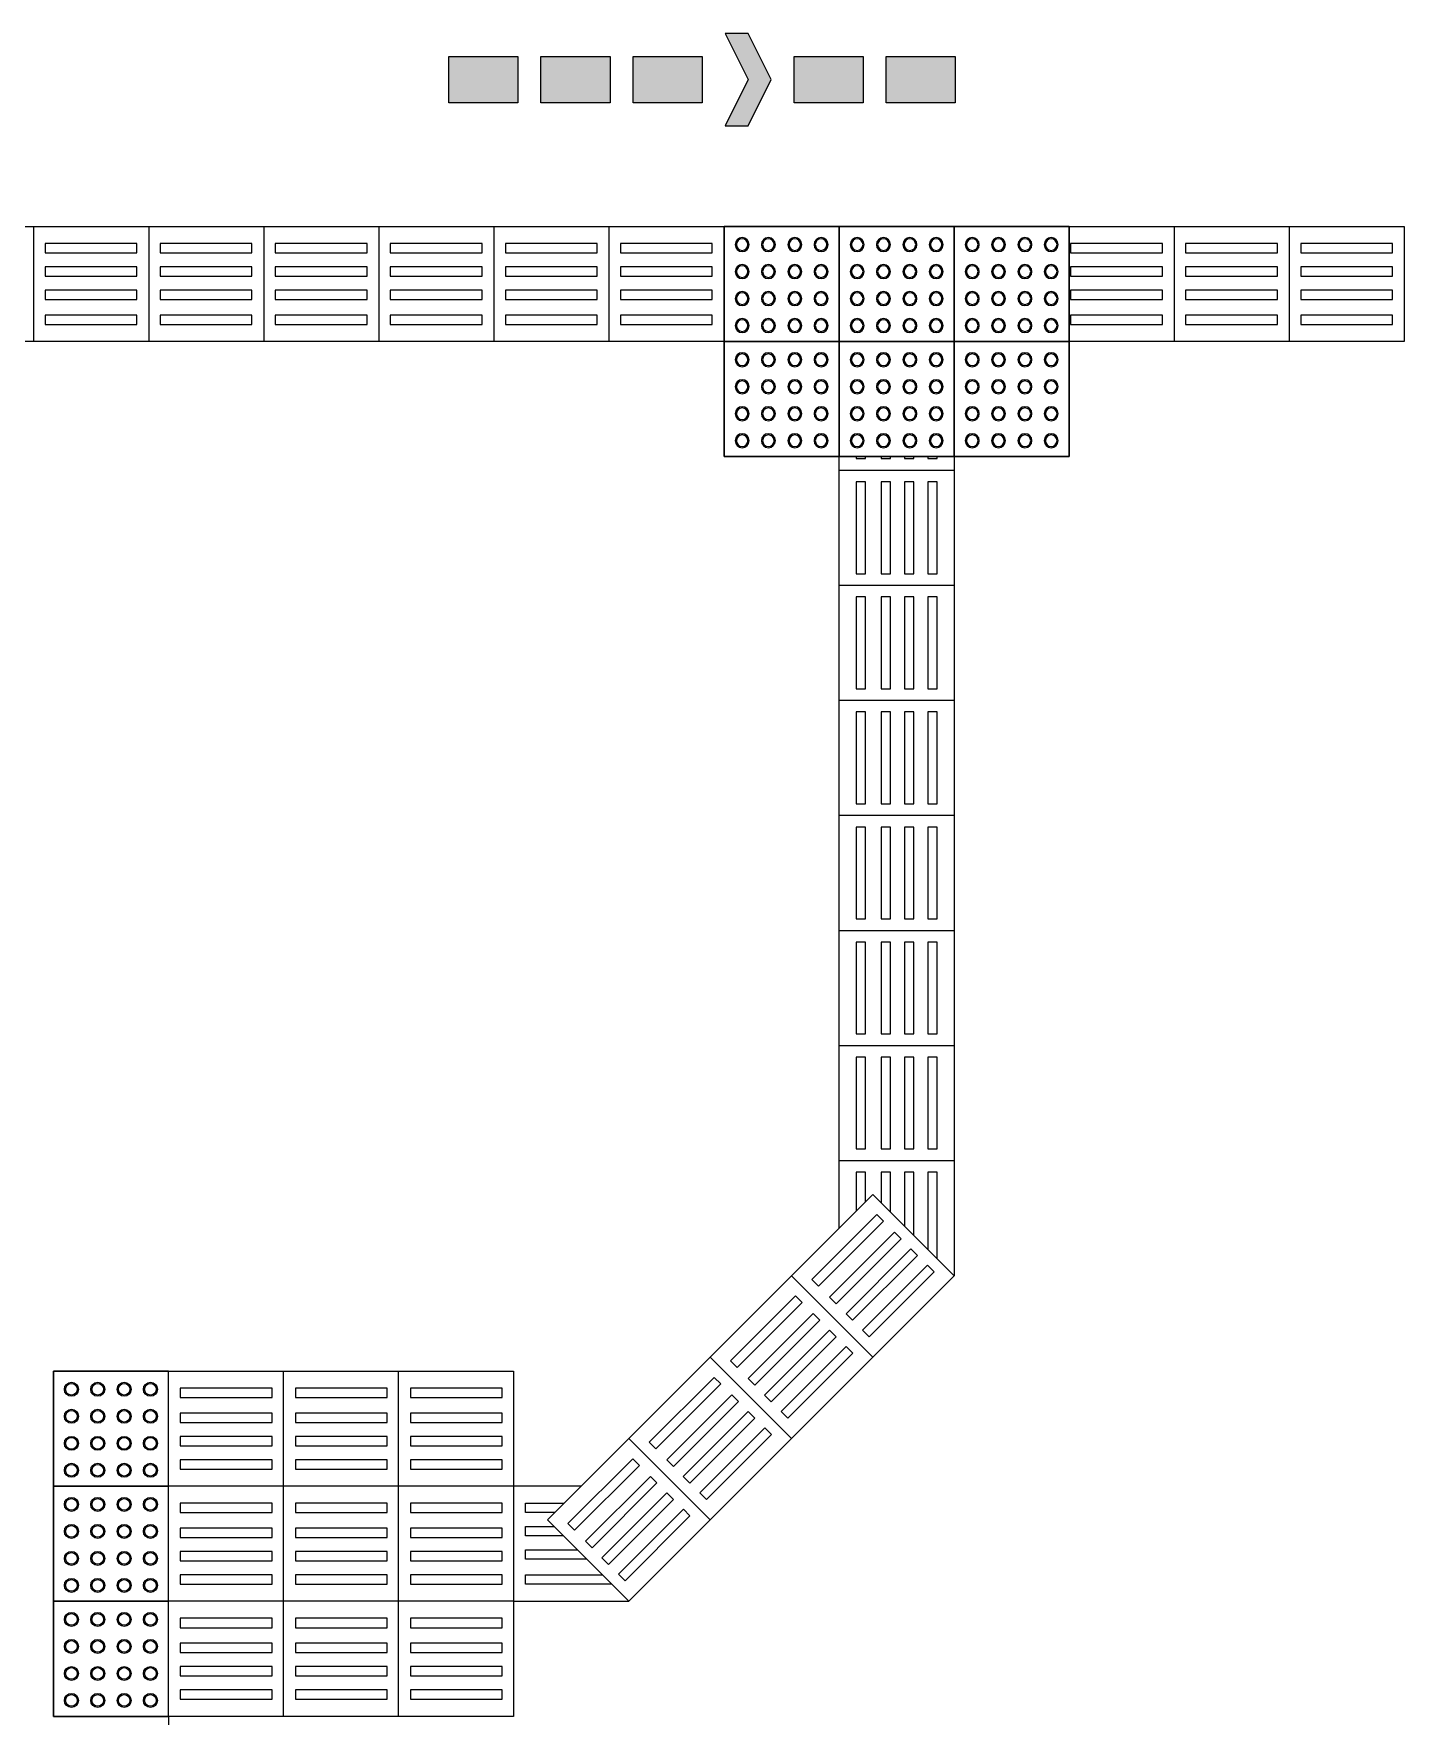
# Model space of a CAD drawing. Header units: metres. Extents: x 341 to 459, y 1341 to 1425.
# Drawn here: x 403.507 to 406.485, y 1374.081 to 1377.737 of the extents above; entities that cross this region are included whole.
import ezdxf
from ezdxf.enums import TextEntityAlignment as Align

# ---------------------------------------------------------------- set-up
doc = ezdxf.new("R2010")
doc.units = ezdxf.units.M
doc.layers.add('INC_EQUIP', color=10, linetype='Continuous', lineweight=20)
doc.layers.add('INC_PLACAS', color=10, linetype='Continuous', lineweight=20)
doc.layers.add('Itens de detalhe', color=7, linetype='Continuous')
doc.layers.add('Notas de texto-1', color=7, linetype='Continuous')
doc.styles.add('ROMANS', font='ROMANS.SHX')

# ---------------------------------------------------------------- blocks, each defined once
blk = doc.blocks.new('piso tatil')
at = {"layer": 'Itens de detalhe', "color": 252, "true_color": 0x939598, "extrusion": (0, 0, -1)}
for p, q in [((-108.5571, 27.6842), (-108.3071, 27.6842)), ((-108.5571, 27.6842), (-108.3071, 27.6842)), ((-108.3071, 27.6842), (-108.0571, 27.6842)), ((-108.3071, 27.6842), (-108.0571, 27.6842)), ((-108.3071, 27.6842), (-108.3071, 27.4342)), ((-108.3071, 27.6842), (-108.3071, 27.4342)), ((-108.0571, 27.6842), (-107.8071, 27.6842)), ((-108.0571, 27.6842), (-107.8071, 27.6842)), ((-108.0571, 27.6842), (-108.0571, 27.4342)), ((-108.0571, 27.6842), (-108.0571, 27.4342)), ((-107.8071, 27.6842), (-107.5571, 27.6842)), ((-107.8071, 27.6842), (-107.5571, 27.6842)), ((-107.8071, 27.6842), (-107.8071, 27.4342)), ((-107.8071, 27.6842), (-107.8071, 27.4342)), ((-107.5571, 27.6842), (-107.3071, 27.6842)), ((-107.5571, 27.6842), (-107.3071, 27.6842)), ((-107.5571, 27.6842), (-107.5571, 27.4342)), ((-107.5571, 27.6842), (-107.5571, 27.4342)), ((-107.3071, 27.6842), (-107.0571, 27.6842)), ((-107.3071, 27.6842), (-107.0571, 27.6842)), ((-107.3071, 27.6842), (-107.3071, 27.4342)), ((-107.3071, 27.6842), (-107.3071, 27.4342)), ((-107.0571, 27.6842), (-106.8071, 27.6842)), ((-107.0571, 27.6842), (-106.8071, 27.6842)), ((-107.0571, 27.6842), (-107.0571, 27.4342)), ((-107.0571, 27.6842), (-107.0571, 27.4342)), ((-106.8071, 27.6842), (-106.5571, 27.6842)), ((-106.8071, 27.4342), (-106.8071, 27.6842)), ((-106.8071, 27.6842), (-106.8071, 27.4342)), ((-106.5571, 27.6842), (-106.8071, 27.6842)), ((-106.5571, 27.6842), (-106.3071, 27.6842)), ((-106.3071, 27.6842), (-106.5571, 27.6842)), ((-106.5571, 27.6842), (-106.5571, 27.4342)), ((-106.5571, 27.4342), (-106.5571, 27.6842)), ((-106.3071, 27.6842), (-106.0571, 27.6842)), ((-106.3071, 27.4342), (-106.3071, 27.6842)), ((-106.3071, 27.6842), (-106.3071, 27.4342)), ((-106.0571, 27.6842), (-106.3071, 27.6842)), ((-106.0571, 27.6842), (-105.8291, 27.6842)), ((-106.0571, 27.6842), (-105.8291, 27.6842)), ((-106.0571, 27.6842), (-106.0571, 27.4342)), ((-106.0571, 27.4342), (-106.0571, 27.6842)), ((-105.8291, 27.6842), (-105.5791, 27.6842)), ((-105.8291, 27.6842), (-105.5791, 27.6842)), ((-105.8291, 27.6842), (-105.8291, 27.4342)), ((-105.8291, 27.6842), (-105.8291, 27.4342)), ((-105.5791, 27.6842), (-105.3291, 27.6842)), ((-105.5791, 27.6842), (-105.3291, 27.6842)), ((-105.5791, 27.6842), (-105.5791, 27.4342)), ((-105.5791, 27.6842), (-105.5791, 27.4342)), ((-105.3291, 27.6842), (-105.3291, 27.4342)), ((-108.0827, 27.6473), (-108.2822, 27.6473)), ((-108.2822, 27.6473), (-108.2822, 27.6268)), ((-108.0827, 27.6268), (-108.0827, 27.6473)), ((-107.8327, 27.6473), (-108.0322, 27.6473)), ((-108.0322, 27.6473), (-108.0322, 27.6268)), ((-107.8327, 27.6268), (-107.8327, 27.6473)), ((-107.5827, 27.6473), (-107.7822, 27.6473)), ((-107.7822, 27.6473), (-107.7822, 27.6268)), ((-107.5827, 27.6268), (-107.5827, 27.6473)), ((-107.3327, 27.6473), (-107.5322, 27.6473)), ((-107.5322, 27.6473), (-107.5322, 27.6268)), ((-107.3327, 27.6268), (-107.3327, 27.6473)), ((-107.0827, 27.6473), (-107.2822, 27.6473)), ((-107.2822, 27.6473), (-107.2822, 27.6268)), ((-107.0827, 27.6268), (-107.0827, 27.6473)), ((-106.8327, 27.6473), (-107.0322, 27.6473)), ((-107.0322, 27.6473), (-107.0322, 27.6268)), ((-106.8327, 27.6268), (-106.8327, 27.6473)), ((-105.8547, 27.6473), (-106.0542, 27.6473)), ((-106.0542, 27.6473), (-106.0542, 27.6268)), ((-105.8547, 27.6268), (-105.8547, 27.6473)), ((-105.6047, 27.6473), (-105.8042, 27.6473)), ((-105.8042, 27.6473), (-105.8042, 27.6268)), ((-105.6047, 27.6268), (-105.6047, 27.6473)), ((-105.3547, 27.6473), (-105.5542, 27.6473)), ((-105.5542, 27.6473), (-105.5542, 27.6268)), ((-105.3547, 27.6268), (-105.3547, 27.6473)), ((-108.2822, 27.6268), (-108.0827, 27.6268)), ((-108.0322, 27.6268), (-107.8327, 27.6268)), ((-107.7822, 27.6268), (-107.5827, 27.6268)), ((-107.5322, 27.6268), (-107.3327, 27.6268)), ((-107.2822, 27.6268), (-107.0827, 27.6268)), ((-107.0322, 27.6268), (-106.8327, 27.6268)), ((-106.0542, 27.6268), (-105.8547, 27.6268)), ((-105.8042, 27.6268), (-105.6047, 27.6268)), ((-105.5542, 27.6268), (-105.3547, 27.6268)), ((-108.0827, 27.5966), (-108.2822, 27.5966)), ((-108.2822, 27.5966), (-108.2822, 27.5761)), ((-108.2822, 27.5761), (-108.0827, 27.5761)), ((-108.0827, 27.5761), (-108.0827, 27.5966)), ((-107.8327, 27.5966), (-108.0322, 27.5966)), ((-108.0322, 27.5966), (-108.0322, 27.5761)), ((-108.0322, 27.5761), (-107.8327, 27.5761)), ((-107.8327, 27.5761), (-107.8327, 27.5966)), ((-107.5827, 27.5966), (-107.7822, 27.5966)), ((-107.7822, 27.5966), (-107.7822, 27.5761)), ((-107.7822, 27.5761), (-107.5827, 27.5761)), ((-107.5827, 27.5761), (-107.5827, 27.5966)), ((-107.3327, 27.5966), (-107.5322, 27.5966)), ((-107.5322, 27.5966), (-107.5322, 27.5761)), ((-107.5322, 27.5761), (-107.3327, 27.5761)), ((-107.3327, 27.5761), (-107.3327, 27.5966)), ((-107.0827, 27.5966), (-107.2822, 27.5966)), ((-107.2822, 27.5966), (-107.2822, 27.5761)), ((-107.2822, 27.5761), (-107.0827, 27.5761)), ((-107.0827, 27.5761), (-107.0827, 27.5966)), ((-106.8327, 27.5966), (-107.0322, 27.5966)), ((-107.0322, 27.5966), (-107.0322, 27.5761)), ((-107.0322, 27.5761), (-106.8327, 27.5761)), ((-106.8327, 27.5761), (-106.8327, 27.5966)), ((-105.8547, 27.5966), (-106.0542, 27.5966)), ((-106.0542, 27.5966), (-106.0542, 27.5761)), ((-106.0542, 27.5761), (-105.8547, 27.5761)), ((-105.8547, 27.5761), (-105.8547, 27.5966)), ((-105.6047, 27.5966), (-105.8042, 27.5966)), ((-105.8042, 27.5966), (-105.8042, 27.5761)), ((-105.8042, 27.5761), (-105.6047, 27.5761)), ((-105.6047, 27.5761), (-105.6047, 27.5966)), ((-105.3547, 27.5966), (-105.5542, 27.5966)), ((-105.5542, 27.5966), (-105.5542, 27.5761)), ((-105.5542, 27.5761), (-105.3547, 27.5761)), ((-105.3547, 27.5761), (-105.3547, 27.5966)), ((-108.0827, 27.5459), (-108.2822, 27.5459)), ((-108.2822, 27.5459), (-108.2822, 27.5254)), ((-108.0827, 27.5254), (-108.0827, 27.5459)), ((-107.8327, 27.5459), (-108.0322, 27.5459)), ((-108.0322, 27.5459), (-108.0322, 27.5254)), ((-107.8327, 27.5254), (-107.8327, 27.5459)), ((-107.5827, 27.5459), (-107.7822, 27.5459)), ((-107.7822, 27.5459), (-107.7822, 27.5254)), ((-107.5827, 27.5254), (-107.5827, 27.5459)), ((-107.3327, 27.5459), (-107.5322, 27.5459)), ((-107.5322, 27.5459), (-107.5322, 27.5254)), ((-107.3327, 27.5254), (-107.3327, 27.5459)), ((-107.0827, 27.5459), (-107.2822, 27.5459)), ((-107.2822, 27.5459), (-107.2822, 27.5254)), ((-107.0827, 27.5254), (-107.0827, 27.5459)), ((-106.8327, 27.5459), (-107.0322, 27.5459)), ((-107.0322, 27.5459), (-107.0322, 27.5254)), ((-106.8327, 27.5254), (-106.8327, 27.5459)), ((-105.8547, 27.5459), (-106.0542, 27.5459)), ((-106.0542, 27.5459), (-106.0542, 27.5254)), ((-105.8547, 27.5254), (-105.8547, 27.5459)), ((-105.6047, 27.5459), (-105.8042, 27.5459)), ((-105.8042, 27.5459), (-105.8042, 27.5254)), ((-105.6047, 27.5254), (-105.6047, 27.5459)), ((-105.3547, 27.5459), (-105.5542, 27.5459)), ((-105.5542, 27.5459), (-105.5542, 27.5254)), ((-105.3547, 27.5254), (-105.3547, 27.5459)), ((-108.2822, 27.5254), (-108.0827, 27.5254)), ((-108.0322, 27.5254), (-107.8327, 27.5254)), ((-107.7822, 27.5254), (-107.5827, 27.5254)), ((-107.5322, 27.5254), (-107.3327, 27.5254)), ((-107.2822, 27.5254), (-107.0827, 27.5254)), ((-107.0322, 27.5254), (-106.8327, 27.5254)), ((-106.0542, 27.5254), (-105.8547, 27.5254)), ((-105.8042, 27.5254), (-105.6047, 27.5254)), ((-105.5542, 27.5254), (-105.3547, 27.5254)), ((-108.0827, 27.4916), (-108.2822, 27.4916)), ((-108.2822, 27.4916), (-108.2822, 27.4712)), ((-108.2822, 27.4712), (-108.0827, 27.4712)), ((-108.0827, 27.4712), (-108.0827, 27.4916)), ((-107.8327, 27.4916), (-108.0322, 27.4916)), ((-108.0322, 27.4916), (-108.0322, 27.4712)), ((-108.0322, 27.4712), (-107.8327, 27.4712)), ((-107.8327, 27.4712), (-107.8327, 27.4916)), ((-107.5827, 27.4916), (-107.7822, 27.4916)), ((-107.7822, 27.4916), (-107.7822, 27.4712)), ((-107.7822, 27.4712), (-107.5827, 27.4712)), ((-107.5827, 27.4712), (-107.5827, 27.4916)), ((-107.3327, 27.4916), (-107.5322, 27.4916)), ((-107.5322, 27.4916), (-107.5322, 27.4712)), ((-107.5322, 27.4712), (-107.3327, 27.4712)), ((-107.3327, 27.4712), (-107.3327, 27.4916)), ((-107.0827, 27.4916), (-107.2822, 27.4916)), ((-107.2822, 27.4916), (-107.2822, 27.4712)), ((-107.2822, 27.4712), (-107.0827, 27.4712)), ((-107.0827, 27.4712), (-107.0827, 27.4916)), ((-106.8327, 27.4916), (-107.0322, 27.4916)), ((-107.0322, 27.4916), (-107.0322, 27.4712)), ((-107.0322, 27.4712), (-106.8327, 27.4712)), ((-106.8327, 27.4712), (-106.8327, 27.4916)), ((-105.8547, 27.4916), (-106.0542, 27.4916)), ((-106.0542, 27.4916), (-106.0542, 27.4712)), ((-106.0542, 27.4712), (-105.8547, 27.4712)), ((-105.8547, 27.4712), (-105.8547, 27.4916)), ((-105.6047, 27.4916), (-105.8042, 27.4916)), ((-105.8042, 27.4916), (-105.8042, 27.4712)), ((-105.8042, 27.4712), (-105.6047, 27.4712)), ((-105.6047, 27.4712), (-105.6047, 27.4916)), ((-105.3547, 27.4916), (-105.5542, 27.4916)), ((-105.5542, 27.4916), (-105.5542, 27.4712)), ((-105.5542, 27.4712), (-105.3547, 27.4712)), ((-105.3547, 27.4712), (-105.3547, 27.4916)), ((-108.3071, 27.4342), (-108.5571, 27.4342)), ((-108.3071, 27.4342), (-108.5571, 27.4342)), ((-108.0571, 27.4342), (-108.3071, 27.4342)), ((-108.0571, 27.4342), (-108.3071, 27.4342)), ((-107.8071, 27.4342), (-108.0571, 27.4342)), ((-107.8071, 27.4342), (-108.0571, 27.4342)), ((-107.5571, 27.4342), (-107.8071, 27.4342)), ((-107.5571, 27.4342), (-107.8071, 27.4342)), ((-107.3071, 27.4342), (-107.5571, 27.4342)), ((-107.3071, 27.4342), (-107.5571, 27.4342)), ((-107.0571, 27.4342), (-107.3071, 27.4342)), ((-107.0571, 27.4342), (-107.3071, 27.4342)), ((-106.8071, 27.4342), (-107.0571, 27.4342)), ((-106.8071, 27.4342), (-107.0571, 27.4342)), ((-106.8071, 27.1842), (-106.8071, 27.4342)), ((-106.8071, 27.4342), (-106.8071, 27.1842)), ((-106.5571, 27.4342), (-106.8071, 27.4342)), ((-106.8071, 27.4342), (-106.5571, 27.4342)), ((-106.3071, 27.4342), (-106.5571, 27.4342)), ((-106.5571, 27.4342), (-106.3071, 27.4342)), ((-106.5571, 27.4342), (-106.5571, 27.1842)), ((-106.5571, 27.1842), (-106.5571, 27.4342)), ((-106.3071, 27.1842), (-106.3071, 27.4342)), ((-106.3071, 27.4342), (-106.3071, 27.1842)), ((-106.0571, 27.4342), (-106.3071, 27.4342)), ((-106.3071, 27.4342), (-106.0571, 27.4342)), ((-105.8291, 27.4342), (-106.0571, 27.4342)), ((-105.8291, 27.4342), (-106.0571, 27.4342)), ((-106.0571, 27.4342), (-106.0571, 27.1842)), ((-106.0571, 27.1842), (-106.0571, 27.4342)), ((-105.5791, 27.4342), (-105.8291, 27.4342)), ((-105.5791, 27.4342), (-105.8291, 27.4342)), ((-105.3291, 27.4342), (-105.5791, 27.4342)), ((-105.3291, 27.4342), (-105.5791, 27.4342)), ((-106.5571, 27.1842), (-106.8071, 27.1842)), ((-106.8071, 27.1842), (-106.5571, 27.1842)), ((-106.5571, 27.1542), (-106.5571, 27.1842)), ((-106.5571, 27.1542), (-106.5571, 27.1842)), ((-106.3071, 27.1842), (-106.5571, 27.1842)), ((-106.5571, 27.1842), (-106.3071, 27.1842)), ((-106.5201, 27.1842), (-106.5201, 27.1799)), ((-106.5201, 27.1799), (-106.4997, 27.1799)), ((-106.4997, 27.1799), (-106.4997, 27.1842)), ((-106.4659, 27.1842), (-106.4659, 27.1799)), ((-106.4659, 27.1799), (-106.4454, 27.1799)), ((-106.4454, 27.1799), (-106.4454, 27.1842)), ((-106.4152, 27.1842), (-106.4152, 27.1799)), ((-106.4152, 27.1799), (-106.3947, 27.1799)), ((-106.3947, 27.1799), (-106.3947, 27.1842)), ((-106.3645, 27.1842), (-106.3645, 27.1799)), ((-106.3645, 27.1799), (-106.344, 27.1799)), ((-106.344, 27.1799), (-106.344, 27.1842)), ((-106.3071, 27.1842), (-106.3071, 27.1542)), ((-106.3071, 27.1842), (-106.3071, 27.1542)), ((-106.0571, 27.1842), (-106.3071, 27.1842)), ((-106.3071, 27.1842), (-106.0571, 27.1842)), ((-106.5571, 26.9042), (-106.5571, 27.1542)), ((-106.5571, 26.9042), (-106.5571, 27.1542)), ((-106.3071, 27.1542), (-106.5571, 27.1542)), ((-106.3071, 27.1542), (-106.5571, 27.1542)), ((-106.5201, 27.1294), (-106.5201, 26.9299)), ((-106.4997, 27.1294), (-106.5201, 27.1294)), ((-106.4997, 26.9299), (-106.4997, 27.1294)), ((-106.4659, 27.1294), (-106.4659, 26.9299)), ((-106.4454, 27.1294), (-106.4659, 27.1294)), ((-106.4454, 26.9299), (-106.4454, 27.1294)), ((-106.4152, 27.1294), (-106.4152, 26.9299)), ((-106.3947, 27.1294), (-106.4152, 27.1294)), ((-106.3947, 26.9299), (-106.3947, 27.1294)), ((-106.3645, 27.1294), (-106.3645, 26.9299)), ((-106.344, 27.1294), (-106.3645, 27.1294)), ((-106.344, 26.9299), (-106.344, 27.1294)), ((-106.3071, 27.1542), (-106.3071, 26.9042)), ((-106.3071, 27.1542), (-106.3071, 26.9042)), ((-106.5201, 26.9299), (-106.4997, 26.9299)), ((-106.4659, 26.9299), (-106.4454, 26.9299)), ((-106.4152, 26.9299), (-106.3947, 26.9299)), ((-106.3645, 26.9299), (-106.344, 26.9299)), ((-106.5571, 26.6542), (-106.5571, 26.9042)), ((-106.5571, 26.6542), (-106.5571, 26.9042)), ((-106.3071, 26.9042), (-106.5571, 26.9042)), ((-106.3071, 26.9042), (-106.5571, 26.9042)), ((-106.5201, 26.8794), (-106.5201, 26.6799)), ((-106.4997, 26.8794), (-106.5201, 26.8794)), ((-106.4997, 26.6799), (-106.4997, 26.8794)), ((-106.4659, 26.8794), (-106.4659, 26.6799)), ((-106.4454, 26.8794), (-106.4659, 26.8794)), ((-106.4454, 26.6799), (-106.4454, 26.8794)), ((-106.4152, 26.8794), (-106.4152, 26.6799)), ((-106.3947, 26.8794), (-106.4152, 26.8794)), ((-106.3947, 26.6799), (-106.3947, 26.8794)), ((-106.3645, 26.8794), (-106.3645, 26.6799)), ((-106.344, 26.8794), (-106.3645, 26.8794)), ((-106.344, 26.6799), (-106.344, 26.8794)), ((-106.3071, 26.9042), (-106.3071, 26.6542)), ((-106.3071, 26.9042), (-106.3071, 26.6542)), ((-106.5571, 26.4042), (-106.5571, 26.6542)), ((-106.5571, 26.4042), (-106.5571, 26.6542)), ((-106.3071, 26.6542), (-106.5571, 26.6542)), ((-106.3071, 26.6542), (-106.5571, 26.6542)), ((-106.5201, 26.6799), (-106.4997, 26.6799)), ((-106.4659, 26.6799), (-106.4454, 26.6799)), ((-106.4152, 26.6799), (-106.3947, 26.6799)), ((-106.3645, 26.6799), (-106.344, 26.6799)), ((-106.3071, 26.6542), (-106.3071, 26.4042)), ((-106.3071, 26.6542), (-106.3071, 26.4042)), ((-106.5201, 26.6294), (-106.5201, 26.4299)), ((-106.4997, 26.6294), (-106.5201, 26.6294)), ((-106.4997, 26.4299), (-106.4997, 26.6294)), ((-106.4659, 26.6294), (-106.4659, 26.4299)), ((-106.4454, 26.6294), (-106.4659, 26.6294)), ((-106.4454, 26.4299), (-106.4454, 26.6294)), ((-106.4152, 26.6294), (-106.4152, 26.4299)), ((-106.3947, 26.6294), (-106.4152, 26.6294)), ((-106.3947, 26.4299), (-106.3947, 26.6294)), ((-106.3645, 26.6294), (-106.3645, 26.4299)), ((-106.344, 26.6294), (-106.3645, 26.6294)), ((-106.344, 26.4299), (-106.344, 26.6294)), ((-106.5571, 26.1542), (-106.5571, 26.4042)), ((-106.5571, 26.1542), (-106.5571, 26.4042)), ((-106.3071, 26.4042), (-106.5571, 26.4042)), ((-106.3071, 26.4042), (-106.5571, 26.4042)), ((-106.5201, 26.4299), (-106.4997, 26.4299)), ((-106.4659, 26.4299), (-106.4454, 26.4299)), ((-106.4152, 26.4299), (-106.3947, 26.4299)), ((-106.3645, 26.4299), (-106.344, 26.4299)), ((-106.3071, 26.4042), (-106.3071, 26.1542)), ((-106.3071, 26.4042), (-106.3071, 26.1542)), ((-106.5201, 26.3794), (-106.5201, 26.1799)), ((-106.4997, 26.3794), (-106.5201, 26.3794)), ((-106.4997, 26.1799), (-106.4997, 26.3794)), ((-106.4659, 26.3794), (-106.4659, 26.1799)), ((-106.4454, 26.3794), (-106.4659, 26.3794)), ((-106.4454, 26.1799), (-106.4454, 26.3794)), ((-106.4152, 26.3794), (-106.4152, 26.1799)), ((-106.3947, 26.3794), (-106.4152, 26.3794)), ((-106.3947, 26.1799), (-106.3947, 26.3794)), ((-106.3645, 26.3794), (-106.3645, 26.1799)), ((-106.344, 26.3794), (-106.3645, 26.3794)), ((-106.344, 26.1799), (-106.344, 26.3794)), ((-106.5201, 26.1799), (-106.4997, 26.1799)), ((-106.4659, 26.1799), (-106.4454, 26.1799)), ((-106.4152, 26.1799), (-106.3947, 26.1799)), ((-106.3645, 26.1799), (-106.344, 26.1799)), ((-106.5571, 25.9042), (-106.5571, 26.1542)), ((-106.5571, 25.9042), (-106.5571, 26.1542)), ((-106.3071, 26.1542), (-106.5571, 26.1542)), ((-106.3071, 26.1542), (-106.5571, 26.1542)), ((-106.3071, 26.1542), (-106.3071, 25.9042)), ((-106.3071, 26.1542), (-106.3071, 25.9042)), ((-106.5201, 26.1294), (-106.5201, 25.9299)), ((-106.4997, 26.1294), (-106.5201, 26.1294)), ((-106.4997, 25.9299), (-106.4997, 26.1294)), ((-106.4659, 26.1294), (-106.4659, 25.9299)), ((-106.4454, 26.1294), (-106.4659, 26.1294)), ((-106.4454, 25.9299), (-106.4454, 26.1294)), ((-106.4152, 26.1294), (-106.4152, 25.9299)), ((-106.3947, 26.1294), (-106.4152, 26.1294)), ((-106.3947, 25.9299), (-106.3947, 26.1294)), ((-106.3645, 26.1294), (-106.3645, 25.9299)), ((-106.344, 26.1294), (-106.3645, 26.1294)), ((-106.344, 25.9299), (-106.344, 26.1294)), ((-106.5201, 25.9299), (-106.4997, 25.9299)), ((-106.4659, 25.9299), (-106.4454, 25.9299)), ((-106.4152, 25.9299), (-106.3947, 25.9299)), ((-106.3645, 25.9299), (-106.344, 25.9299)), ((-106.5571, 25.6542), (-106.5571, 25.9042)), ((-106.5571, 25.6542), (-106.5571, 25.9042)), ((-106.3071, 25.9042), (-106.5571, 25.9042)), ((-106.3071, 25.9042), (-106.5571, 25.9042)), ((-106.3071, 25.9042), (-106.3071, 25.6542)), ((-106.3071, 25.9042), (-106.3071, 25.6542)), ((-106.5201, 25.8794), (-106.5201, 25.6799)), ((-106.4997, 25.8794), (-106.5201, 25.8794)), ((-106.4997, 25.6799), (-106.4997, 25.8794)), ((-106.4659, 25.8794), (-106.4659, 25.6799)), ((-106.4454, 25.8794), (-106.4659, 25.8794)), ((-106.4454, 25.6799), (-106.4454, 25.8794)), ((-106.4152, 25.8794), (-106.4152, 25.6799)), ((-106.3947, 25.8794), (-106.4152, 25.8794)), ((-106.3947, 25.6799), (-106.3947, 25.8794)), ((-106.3645, 25.8794), (-106.3645, 25.6799)), ((-106.344, 25.8794), (-106.3645, 25.8794)), ((-106.344, 25.6799), (-106.344, 25.8794)), ((-106.5201, 25.6799), (-106.4997, 25.6799)), ((-106.4659, 25.6799), (-106.4454, 25.6799)), ((-106.4152, 25.6799), (-106.3947, 25.6799)), ((-106.3645, 25.6799), (-106.344, 25.6799)), ((-106.5571, 25.5078), (-106.5571, 25.6542)), ((-106.5571, 25.5078), (-106.5571, 25.6542)), ((-106.3071, 25.6542), (-106.5571, 25.6542)), ((-106.3071, 25.6542), (-106.5571, 25.6542)), ((-106.3071, 25.6542), (-106.3071, 25.4042)), ((-106.3071, 25.6542), (-106.3071, 25.4042)), ((-106.5201, 25.6294), (-106.5201, 25.5447)), ((-106.4997, 25.6294), (-106.5201, 25.6294)), ((-106.4997, 25.5652), (-106.4997, 25.6294)), ((-106.4659, 25.6294), (-106.4659, 25.563)), ((-106.4454, 25.6294), (-106.4659, 25.6294)), ((-106.4454, 25.5426), (-106.4454, 25.6294)), ((-106.4152, 25.6294), (-106.4152, 25.5123)), ((-106.3947, 25.6294), (-106.4152, 25.6294)), ((-106.3947, 25.4919), (-106.3947, 25.6294)), ((-106.3645, 25.6294), (-106.3645, 25.4616)), ((-106.344, 25.6294), (-106.3645, 25.6294)), ((-106.344, 25.4412), (-106.344, 25.6294)), ((-106.6606, 25.4042), (-106.4838, 25.581)), ((-106.6606, 25.4042), (-106.4838, 25.581)), ((-106.4838, 25.581), (-106.3071, 25.4042)), ((-106.4838, 25.581), (-106.3071, 25.4042)), ((-106.4753, 25.5373), (-106.6163, 25.3962)), ((-106.6019, 25.3818), (-106.4608, 25.5228)), ((-106.4608, 25.5228), (-106.4753, 25.5373)), ((-106.4369, 25.4989), (-106.578, 25.3579)), ((-106.5635, 25.3434), (-106.4225, 25.4845)), ((-106.4225, 25.4845), (-106.4369, 25.4989)), ((-106.4011, 25.4631), (-106.5421, 25.322)), ((-106.5277, 25.3076), (-106.3866, 25.4486)), ((-106.3866, 25.4486), (-106.4011, 25.4631)), ((-106.3652, 25.4272), (-106.5063, 25.2862)), ((-106.4918, 25.2717), (-106.3508, 25.4128)), ((-106.3508, 25.4128), (-106.3652, 25.4272)), ((-106.8374, 25.2274), (-106.6606, 25.4042)), ((-106.8374, 25.2274), (-106.6606, 25.4042)), ((-106.4838, 25.2274), (-106.6606, 25.4042)), ((-106.4838, 25.2274), (-106.6606, 25.4042)), ((-106.6163, 25.3962), (-106.6019, 25.3818)), ((-106.3071, 25.4042), (-106.4838, 25.2274)), ((-106.3071, 25.4042), (-106.4838, 25.2274)), ((-106.652, 25.3605), (-106.7931, 25.2194)), ((-106.7787, 25.205), (-106.6376, 25.3461)), ((-106.6376, 25.3461), (-106.652, 25.3605)), ((-106.578, 25.3579), (-106.5635, 25.3434)), ((-106.6137, 25.3222), (-106.7548, 25.1811)), ((-106.7403, 25.1666), (-106.5992, 25.3077)), ((-106.5992, 25.3077), (-106.6137, 25.3222)), ((-106.5421, 25.322), (-106.5277, 25.3076)), ((-106.5778, 25.2863), (-106.7189, 25.1452)), ((-106.7045, 25.1308), (-106.5634, 25.2719)), ((-106.5634, 25.2719), (-106.5778, 25.2863)), ((-106.5063, 25.2862), (-106.4918, 25.2717)), ((-106.542, 25.2505), (-106.6831, 25.1094)), ((-106.6686, 25.0949), (-106.5275, 25.236)), ((-106.5275, 25.236), (-106.542, 25.2505)), ((-108.0142, 24.9471), (-108.0142, 25.1971)), ((-108.0142, 25.1971), (-107.7642, 25.1971)), ((-108.0142, 24.9471), (-108.0142, 25.1971)), ((-108.0142, 25.1971), (-107.7642, 25.1971)), ((-107.7642, 24.9471), (-107.7642, 25.1971)), ((-107.7642, 25.1971), (-107.5142, 25.1971)), ((-107.7642, 24.9471), (-107.7642, 25.1971)), ((-107.7642, 25.1971), (-107.5142, 25.1971)), ((-107.5142, 24.9471), (-107.5142, 25.1971)), ((-107.5142, 25.1971), (-107.2642, 25.1971)), ((-107.5142, 24.9471), (-107.5142, 25.1971)), ((-107.5142, 25.1971), (-107.2642, 25.1971)), ((-107.2642, 25.1971), (-107.2642, 24.9471)), ((-107.2642, 25.1971), (-107.2642, 24.9471)), ((-107.0142, 25.0506), (-106.8374, 25.2274)), ((-107.0142, 25.0506), (-106.8374, 25.2274)), ((-106.6606, 25.0506), (-106.8374, 25.2274)), ((-106.6606, 25.0506), (-106.8374, 25.2274)), ((-106.7931, 25.2194), (-106.7787, 25.205)), ((-106.4838, 25.2274), (-106.6606, 25.0506)), ((-106.4838, 25.2274), (-106.6606, 25.0506)), ((-107.789, 25.1601), (-107.9885, 25.1601)), ((-107.9885, 25.1601), (-107.9885, 25.1397)), ((-107.789, 25.1397), (-107.789, 25.1601)), ((-107.539, 25.1601), (-107.7385, 25.1601)), ((-107.7385, 25.1601), (-107.7385, 25.1397)), ((-107.539, 25.1397), (-107.539, 25.1601)), ((-107.289, 25.1601), (-107.4885, 25.1601)), ((-107.4885, 25.1601), (-107.4885, 25.1397)), ((-107.289, 25.1397), (-107.289, 25.1601)), ((-106.8288, 25.1837), (-106.9699, 25.0427)), ((-106.9554, 25.0282), (-106.8144, 25.1693)), ((-106.8144, 25.1693), (-106.8288, 25.1837)), ((-106.7548, 25.1811), (-106.7403, 25.1666)), ((-107.9885, 25.1397), (-107.789, 25.1397)), ((-107.7385, 25.1397), (-107.539, 25.1397)), ((-107.4885, 25.1397), (-107.289, 25.1397)), ((-106.7905, 25.1454), (-106.9315, 25.0043)), ((-106.9171, 24.9899), (-106.776, 25.1309)), ((-106.776, 25.1309), (-106.7905, 25.1454)), ((-106.7189, 25.1452), (-106.7045, 25.1308)), ((-107.789, 25.1059), (-107.9885, 25.1059)), ((-107.9885, 25.1059), (-107.9885, 25.0855)), ((-107.9885, 25.0855), (-107.789, 25.0855)), ((-107.789, 25.0855), (-107.789, 25.1059)), ((-107.539, 25.1059), (-107.7385, 25.1059)), ((-107.7385, 25.1059), (-107.7385, 25.0855)), ((-107.7385, 25.0855), (-107.539, 25.0855)), ((-107.539, 25.0855), (-107.539, 25.1059)), ((-107.289, 25.1059), (-107.4885, 25.1059)), ((-107.4885, 25.1059), (-107.4885, 25.0855)), ((-107.4885, 25.0855), (-107.289, 25.0855)), ((-107.289, 25.0855), (-107.289, 25.1059)), ((-106.7546, 25.1095), (-106.8957, 24.9685)), ((-106.8812, 24.954), (-106.7402, 25.0951)), ((-106.7402, 25.0951), (-106.7546, 25.1095)), ((-106.6831, 25.1094), (-106.6686, 25.0949)), ((-107.789, 25.0552), (-107.9885, 25.0552)), ((-107.9885, 25.0552), (-107.9885, 25.0348)), ((-107.789, 25.0348), (-107.789, 25.0552)), ((-107.539, 25.0552), (-107.7385, 25.0552)), ((-107.7385, 25.0552), (-107.7385, 25.0348)), ((-107.539, 25.0348), (-107.539, 25.0552)), ((-107.289, 25.0552), (-107.4885, 25.0552)), ((-107.4885, 25.0552), (-107.4885, 25.0348)), ((-107.289, 25.0348), (-107.289, 25.0552)), ((-107.1909, 24.8739), (-107.0142, 25.0506)), ((-107.1909, 24.8739), (-107.0142, 25.0506)), ((-106.8374, 24.8739), (-107.0142, 25.0506)), ((-106.8374, 24.8739), (-107.0142, 25.0506)), ((-106.7188, 25.0737), (-106.8598, 24.9326)), ((-106.8454, 24.9182), (-106.7043, 25.0592)), ((-106.6606, 25.0506), (-106.8374, 24.8739)), ((-106.6606, 25.0506), (-106.8374, 24.8739)), ((-106.7043, 25.0592), (-106.7188, 25.0737)), ((-107.9885, 25.0348), (-107.789, 25.0348)), ((-107.7385, 25.0348), (-107.539, 25.0348)), ((-107.4885, 25.0348), (-107.289, 25.0348)), ((-106.9699, 25.0427), (-106.9554, 25.0282)), ((-107.789, 25.0045), (-107.9885, 25.0045)), ((-107.9885, 25.0045), (-107.9885, 24.9841)), ((-107.9885, 24.9841), (-107.789, 24.9841)), ((-107.789, 24.9841), (-107.789, 25.0045)), ((-107.539, 25.0045), (-107.7385, 25.0045)), ((-107.7385, 25.0045), (-107.7385, 24.9841)), ((-107.7385, 24.9841), (-107.539, 24.9841)), ((-107.539, 24.9841), (-107.539, 25.0045)), ((-107.289, 25.0045), (-107.4885, 25.0045)), ((-107.4885, 25.0045), (-107.4885, 24.9841)), ((-107.4885, 24.9841), (-107.289, 24.9841)), ((-107.289, 24.9841), (-107.289, 25.0045)), ((-107.0056, 25.0069), (-107.1467, 24.8659)), ((-107.1322, 24.8514), (-106.9911, 24.9925)), ((-106.9911, 24.9925), (-107.0056, 25.0069)), ((-106.9315, 25.0043), (-106.9171, 24.9899)), ((-108.0142, 24.6971), (-108.0142, 24.9471)), ((-108.0142, 24.6971), (-108.0142, 24.9471)), ((-107.7642, 24.9471), (-108.0142, 24.9471)), ((-107.7642, 24.9471), (-108.0142, 24.9471)), ((-107.7642, 24.6971), (-107.7642, 24.9471)), ((-107.7642, 24.6971), (-107.7642, 24.9471)), ((-107.5142, 24.9471), (-107.7642, 24.9471)), ((-107.5142, 24.9471), (-107.7642, 24.9471)), ((-107.5142, 24.6971), (-107.5142, 24.9471)), ((-107.5142, 24.6971), (-107.5142, 24.9471)), ((-107.2642, 24.9471), (-107.5142, 24.9471)), ((-107.2642, 24.9471), (-107.5142, 24.9471)), ((-106.9672, 24.9686), (-107.1083, 24.8275)), ((-107.0939, 24.8131), (-106.9528, 24.9542)), ((-106.9528, 24.9542), (-106.9672, 24.9686)), ((-106.8957, 24.9685), (-106.8812, 24.954)), ((-107.789, 24.9101), (-107.9885, 24.9101)), ((-107.9885, 24.9101), (-107.9885, 24.8897)), ((-107.789, 24.8897), (-107.789, 24.9101)), ((-107.539, 24.9101), (-107.7385, 24.9101)), ((-107.7385, 24.9101), (-107.7385, 24.8897)), ((-107.539, 24.8897), (-107.539, 24.9101)), ((-107.289, 24.9101), (-107.4885, 24.9101)), ((-107.4885, 24.9101), (-107.4885, 24.8897)), ((-107.289, 24.8897), (-107.289, 24.9101)), ((-106.9314, 24.9328), (-107.0725, 24.7917)), ((-107.058, 24.7772), (-106.9169, 24.9183)), ((-106.9169, 24.9183), (-106.9314, 24.9328)), ((-106.8598, 24.9326), (-106.8454, 24.9182)), ((-107.9885, 24.8897), (-107.789, 24.8897)), ((-107.7385, 24.8897), (-107.539, 24.8897)), ((-107.4885, 24.8897), (-107.289, 24.8897)), ((-107.0142, 24.6971), (-107.1909, 24.8739)), ((-107.0142, 24.6971), (-107.1909, 24.8739)), ((-107.1467, 24.8659), (-107.1322, 24.8514)), ((-106.8955, 24.8969), (-107.0366, 24.7558)), ((-107.0222, 24.7414), (-106.8811, 24.8825)), ((-106.8374, 24.8739), (-107.0142, 24.6971)), ((-106.8374, 24.8739), (-107.0142, 24.6971)), ((-106.8811, 24.8825), (-106.8955, 24.8969)), ((-107.789, 24.8559), (-107.9885, 24.8559)), ((-107.9885, 24.8559), (-107.9885, 24.8355)), ((-107.9885, 24.8355), (-107.789, 24.8355)), ((-107.789, 24.8355), (-107.789, 24.8559)), ((-107.539, 24.8559), (-107.7385, 24.8559)), ((-107.7385, 24.8559), (-107.7385, 24.8355)), ((-107.7385, 24.8355), (-107.539, 24.8355)), ((-107.539, 24.8355), (-107.539, 24.8559)), ((-107.289, 24.8559), (-107.4885, 24.8559)), ((-107.4885, 24.8559), (-107.4885, 24.8355)), ((-107.4885, 24.8355), (-107.289, 24.8355)), ((-107.289, 24.8355), (-107.289, 24.8559)), ((-107.1083, 24.8275), (-107.0939, 24.8131)), ((-107.789, 24.8052), (-107.9885, 24.8052)), ((-107.9885, 24.8052), (-107.9885, 24.7848)), ((-107.789, 24.7848), (-107.789, 24.8052)), ((-107.539, 24.8052), (-107.7385, 24.8052)), ((-107.7385, 24.8052), (-107.7385, 24.7848)), ((-107.539, 24.7848), (-107.539, 24.8052)), ((-107.289, 24.8052), (-107.4885, 24.8052)), ((-107.4885, 24.8052), (-107.4885, 24.7848)), ((-107.289, 24.7848), (-107.289, 24.8052)), ((-107.0725, 24.7917), (-107.058, 24.7772)), ((-107.9885, 24.7848), (-107.789, 24.7848)), ((-107.789, 24.7545), (-107.9885, 24.7545)), ((-107.9885, 24.7545), (-107.9885, 24.7341)), ((-107.789, 24.7341), (-107.789, 24.7545)), ((-107.7385, 24.7848), (-107.539, 24.7848)), ((-107.539, 24.7545), (-107.7385, 24.7545)), ((-107.7385, 24.7545), (-107.7385, 24.7341)), ((-107.539, 24.7341), (-107.539, 24.7545)), ((-107.4885, 24.7848), (-107.289, 24.7848)), ((-107.289, 24.7545), (-107.4885, 24.7545)), ((-107.4885, 24.7545), (-107.4885, 24.7341)), ((-107.289, 24.7341), (-107.289, 24.7545)), ((-107.0366, 24.7558), (-107.0222, 24.7414)), ((-107.9885, 24.7341), (-107.789, 24.7341)), ((-107.7385, 24.7341), (-107.539, 24.7341)), ((-107.4885, 24.7341), (-107.289, 24.7341)), ((-108.0142, 24.4471), (-108.0142, 24.6971)), ((-108.0142, 24.4471), (-108.0142, 24.6971)), ((-107.7642, 24.6971), (-108.0142, 24.6971)), ((-107.7642, 24.6971), (-108.0142, 24.6971)), ((-107.7642, 24.4471), (-107.7642, 24.6971)), ((-107.7642, 24.4471), (-107.7642, 24.6971)), ((-107.5142, 24.6971), (-107.7642, 24.6971)), ((-107.5142, 24.6971), (-107.7642, 24.6971)), ((-107.5142, 24.4471), (-107.5142, 24.6971)), ((-107.5142, 24.4471), (-107.5142, 24.6971)), ((-107.2642, 24.6971), (-107.5142, 24.6971)), ((-107.2642, 24.6971), (-107.5142, 24.6971)), ((-107.2642, 24.6971), (-107.2642, 24.4471)), ((-107.2642, 24.6971), (-107.2642, 24.4471)), ((-107.789, 24.6601), (-107.9885, 24.6601)), ((-107.9885, 24.6601), (-107.9885, 24.6397)), ((-107.789, 24.6397), (-107.789, 24.6601)), ((-107.539, 24.6601), (-107.7385, 24.6601)), ((-107.7385, 24.6601), (-107.7385, 24.6397)), ((-107.539, 24.6397), (-107.539, 24.6601)), ((-107.289, 24.6601), (-107.4885, 24.6601)), ((-107.4885, 24.6601), (-107.4885, 24.6397)), ((-107.289, 24.6397), (-107.289, 24.6601)), ((-107.9885, 24.6397), (-107.789, 24.6397)), ((-107.7385, 24.6397), (-107.539, 24.6397)), ((-107.4885, 24.6397), (-107.289, 24.6397)), ((-107.789, 24.6059), (-107.9885, 24.6059)), ((-107.9885, 24.6059), (-107.9885, 24.5855)), ((-107.9885, 24.5855), (-107.789, 24.5855)), ((-107.789, 24.5855), (-107.789, 24.6059)), ((-107.539, 24.6059), (-107.7385, 24.6059)), ((-107.7385, 24.6059), (-107.7385, 24.5855)), ((-107.7385, 24.5855), (-107.539, 24.5855)), ((-107.539, 24.5855), (-107.539, 24.6059)), ((-107.289, 24.6059), (-107.4885, 24.6059)), ((-107.4885, 24.6059), (-107.4885, 24.5855)), ((-107.4885, 24.5855), (-107.289, 24.5855)), ((-107.289, 24.5855), (-107.289, 24.6059)), ((-107.789, 24.5552), (-107.9885, 24.5552)), ((-107.9885, 24.5552), (-107.9885, 24.5348)), ((-107.9885, 24.5348), (-107.789, 24.5348)), ((-107.789, 24.5348), (-107.789, 24.5552)), ((-107.539, 24.5552), (-107.7385, 24.5552)), ((-107.7385, 24.5552), (-107.7385, 24.5348)), ((-107.7385, 24.5348), (-107.539, 24.5348)), ((-107.539, 24.5348), (-107.539, 24.5552)), ((-107.289, 24.5552), (-107.4885, 24.5552)), ((-107.4885, 24.5552), (-107.4885, 24.5348)), ((-107.4885, 24.5348), (-107.289, 24.5348)), ((-107.289, 24.5348), (-107.289, 24.5552)), ((-107.789, 24.5045), (-107.9885, 24.5045)), ((-107.9885, 24.5045), (-107.9885, 24.4841)), ((-107.789, 24.4841), (-107.789, 24.5045)), ((-107.539, 24.5045), (-107.7385, 24.5045)), ((-107.7385, 24.5045), (-107.7385, 24.4841)), ((-107.539, 24.4841), (-107.539, 24.5045)), ((-107.289, 24.5045), (-107.4885, 24.5045)), ((-107.4885, 24.5045), (-107.4885, 24.4841)), ((-107.289, 24.4841), (-107.289, 24.5045)), ((-107.9885, 24.4841), (-107.789, 24.4841)), ((-107.7385, 24.4841), (-107.539, 24.4841)), ((-107.4885, 24.4841), (-107.289, 24.4841)), ((-107.7642, 24.4471), (-108.0142, 24.4471)), ((-107.7642, 24.4471), (-108.0142, 24.4471)), ((-107.5142, 24.4471), (-107.7642, 24.4471)), ((-107.5142, 24.4471), (-107.7642, 24.4471)), ((-107.2642, 24.4471), (-107.5142, 24.4471)), ((-107.2642, 24.4471), (-107.5142, 24.4471))]:
    blk.add_line(p, q, dxfattribs=at)
at = {"layer": 'Itens de detalhe', "color": 252, "true_color": 0x939598}
for p, q in [((-108.0142, 25.1971), (-108.2642, 25.1971)), ((-108.2642, 25.1971), (-108.2642, 24.9471)), ((-108.2642, 24.9471), (-108.2642, 25.1971)), ((-108.2642, 25.1971), (-108.0142, 25.1971)), ((-108.2642, 24.9471), (-108.2642, 24.6971)), ((-108.2642, 24.6971), (-108.2642, 24.9471)), ((-108.2642, 24.9471), (-108.0142, 24.9471)), ((-108.0142, 24.9471), (-108.2642, 24.9471)), ((-107.1177, 24.9471), (-107.2642, 24.9471)), ((-107.2642, 24.9471), (-107.2642, 24.6971)), ((-107.1177, 24.9471), (-107.2642, 24.9471)), ((-107.2642, 24.9471), (-107.2642, 24.6971)), ((-107.2385, 24.8897), (-107.2385, 24.9101)), ((-107.2385, 24.9101), (-107.1547, 24.9101)), ((-107.1751, 24.8897), (-107.2385, 24.8897)), ((-107.2385, 24.839), (-107.2385, 24.8594)), ((-107.2385, 24.8594), (-107.1765, 24.8594)), ((-107.1561, 24.839), (-107.2385, 24.839)), ((-107.2385, 24.7883), (-107.2385, 24.8087)), ((-107.2385, 24.8087), (-107.1258, 24.8087)), ((-107.1054, 24.7883), (-107.2385, 24.7883)), ((-107.2385, 24.7341), (-107.2385, 24.7545)), ((-107.2385, 24.7545), (-107.0716, 24.7545)), ((-107.0512, 24.7341), (-107.2385, 24.7341)), ((-108.2642, 24.6971), (-108.2642, 24.4471)), ((-108.2642, 24.4471), (-108.2642, 24.6971)), ((-108.2642, 24.6971), (-108.0142, 24.6971)), ((-108.0142, 24.6971), (-108.2642, 24.6971)), ((-107.2642, 24.6971), (-107.0142, 24.6971)), ((-107.2642, 24.6971), (-107.0142, 24.6971)), ((-108.2642, 24.4471), (-108.0142, 24.4471)), ((-108.0142, 24.4471), (-108.2642, 24.4471)), ((-108.0142, 24.4471), (-108.0142, 24.1971))]:
    blk.add_line(p, q, dxfattribs=at)
at = {"layer": 'Itens de detalhe', "color": 252, "true_color": 0x939598, "extrusion": (0, 0, -1)}
for centre, radius in [((106.7678, 27.6448), 0.0152), ((106.7678, 27.6448), 0.0126), ((106.7108, 27.6448), 0.0152), ((106.7108, 27.6448), 0.0126), ((106.6533, 27.6448), 0.0152), ((106.6533, 27.6448), 0.0126), ((106.5963, 27.6448), 0.0152), ((106.5963, 27.6448), 0.0126), ((106.5178, 27.6448), 0.0152), ((106.5178, 27.6448), 0.0126), ((106.4608, 27.6448), 0.0152), ((106.4608, 27.6448), 0.0126), ((106.4033, 27.6448), 0.0152), ((106.4033, 27.6448), 0.0126), ((106.3463, 27.6448), 0.0152), ((106.3463, 27.6448), 0.0126), ((106.2678, 27.6448), 0.0152), ((106.2678, 27.6448), 0.0126), ((106.2108, 27.6448), 0.0152), ((106.2108, 27.6448), 0.0126), ((106.1533, 27.6448), 0.0152), ((106.1533, 27.6448), 0.0126), ((106.0963, 27.6448), 0.0152), ((106.0963, 27.6448), 0.0126), ((106.7678, 27.5862), 0.0152), ((106.7678, 27.5862), 0.0126), ((106.7108, 27.5862), 0.0152), ((106.7108, 27.5862), 0.0126), ((106.6533, 27.5862), 0.0152), ((106.6533, 27.5862), 0.0126), ((106.5963, 27.5862), 0.0152), ((106.5963, 27.5862), 0.0126), ((106.5178, 27.5862), 0.0152), ((106.5178, 27.5862), 0.0126), ((106.4608, 27.5862), 0.0152), ((106.4608, 27.5862), 0.0126), ((106.4033, 27.5862), 0.0152), ((106.4033, 27.5862), 0.0126), ((106.3463, 27.5862), 0.0152), ((106.3463, 27.5862), 0.0126), ((106.2678, 27.5862), 0.0152), ((106.2678, 27.5862), 0.0126), ((106.2108, 27.5862), 0.0152), ((106.2108, 27.5862), 0.0126), ((106.1533, 27.5862), 0.0152), ((106.1533, 27.5862), 0.0126), ((106.0963, 27.5862), 0.0152), ((106.0963, 27.5862), 0.0126), ((106.7678, 27.5275), 0.0152), ((106.7678, 27.5275), 0.0126), ((106.7108, 27.5275), 0.0152), ((106.7108, 27.5275), 0.0126), ((106.6533, 27.5275), 0.0152), ((106.6533, 27.5275), 0.0126), ((106.5963, 27.5275), 0.0152), ((106.5963, 27.5275), 0.0126), ((106.5178, 27.5275), 0.0152), ((106.5178, 27.5275), 0.0126), ((106.4608, 27.5275), 0.0152), ((106.4608, 27.5275), 0.0126), ((106.4033, 27.5275), 0.0152), ((106.4033, 27.5275), 0.0126), ((106.3463, 27.5275), 0.0152), ((106.3463, 27.5275), 0.0126), ((106.2678, 27.5275), 0.0152), ((106.2678, 27.5275), 0.0126), ((106.2108, 27.5275), 0.0152), ((106.2108, 27.5275), 0.0126), ((106.1533, 27.5275), 0.0152), ((106.1533, 27.5275), 0.0126), ((106.0963, 27.5275), 0.0152), ((106.0963, 27.5275), 0.0126), ((106.7678, 27.4688), 0.0152), ((106.7678, 27.4688), 0.0126), ((106.7108, 27.4688), 0.0152), ((106.7108, 27.4688), 0.0126), ((106.6533, 27.4688), 0.0152), ((106.6533, 27.4688), 0.0126), ((106.5963, 27.4688), 0.0152), ((106.5963, 27.4688), 0.0126), ((106.5178, 27.4688), 0.0152), ((106.5178, 27.4688), 0.0126), ((106.4608, 27.4688), 0.0152), ((106.4608, 27.4688), 0.0126), ((106.4033, 27.4688), 0.0152), ((106.4033, 27.4688), 0.0126), ((106.3463, 27.4688), 0.0152), ((106.3463, 27.4688), 0.0126), ((106.2678, 27.4688), 0.0152), ((106.2678, 27.4688), 0.0126), ((106.2108, 27.4688), 0.0152), ((106.2108, 27.4688), 0.0126), ((106.1533, 27.4688), 0.0152), ((106.1533, 27.4688), 0.0126), ((106.0963, 27.4688), 0.0152), ((106.0963, 27.4688), 0.0126), ((106.7678, 27.3948), 0.0152), ((106.7678, 27.3948), 0.0126), ((106.7108, 27.3948), 0.0152), ((106.7108, 27.3948), 0.0126), ((106.6533, 27.3948), 0.0152), ((106.6533, 27.3948), 0.0126), ((106.5963, 27.3948), 0.0152), ((106.5963, 27.3948), 0.0126), ((106.5178, 27.3948), 0.0152), ((106.5178, 27.3948), 0.0126), ((106.4608, 27.3948), 0.0152), ((106.4608, 27.3948), 0.0126), ((106.4033, 27.3948), 0.0152), ((106.4033, 27.3948), 0.0126), ((106.3463, 27.3948), 0.0152), ((106.3463, 27.3948), 0.0126), ((106.2678, 27.3948), 0.0152), ((106.2678, 27.3948), 0.0126), ((106.2108, 27.3948), 0.0152), ((106.2108, 27.3948), 0.0126), ((106.1533, 27.3948), 0.0152), ((106.1533, 27.3948), 0.0126), ((106.0963, 27.3948), 0.0152), ((106.0963, 27.3948), 0.0126), ((106.7678, 27.3362), 0.0152), ((106.7678, 27.3362), 0.0126), ((106.7108, 27.3362), 0.0152), ((106.7108, 27.3362), 0.0126), ((106.6533, 27.3362), 0.0152), ((106.6533, 27.3362), 0.0126), ((106.5963, 27.3362), 0.0152), ((106.5963, 27.3362), 0.0126), ((106.5178, 27.3362), 0.0152), ((106.5178, 27.3362), 0.0126), ((106.4608, 27.3362), 0.0152), ((106.4608, 27.3362), 0.0126), ((106.4033, 27.3362), 0.0152), ((106.4033, 27.3362), 0.0126), ((106.3463, 27.3362), 0.0152), ((106.3463, 27.3362), 0.0126), ((106.2678, 27.3362), 0.0152), ((106.2678, 27.3362), 0.0126), ((106.2108, 27.3362), 0.0152), ((106.2108, 27.3362), 0.0126), ((106.1533, 27.3362), 0.0152), ((106.1533, 27.3362), 0.0126), ((106.0963, 27.3362), 0.0152), ((106.0963, 27.3362), 0.0126), ((106.7678, 27.2775), 0.0152), ((106.7678, 27.2775), 0.0126), ((106.7108, 27.2775), 0.0152), ((106.7108, 27.2775), 0.0126), ((106.6533, 27.2775), 0.0152), ((106.6533, 27.2775), 0.0126), ((106.5963, 27.2775), 0.0152), ((106.5963, 27.2775), 0.0126), ((106.5178, 27.2775), 0.0152), ((106.5178, 27.2775), 0.0126), ((106.4608, 27.2775), 0.0152), ((106.4608, 27.2775), 0.0126), ((106.4033, 27.2775), 0.0152), ((106.4033, 27.2775), 0.0126), ((106.3463, 27.2775), 0.0152), ((106.3463, 27.2775), 0.0126), ((106.2678, 27.2775), 0.0152), ((106.2678, 27.2775), 0.0126), ((106.2108, 27.2775), 0.0152), ((106.2108, 27.2775), 0.0126), ((106.1533, 27.2775), 0.0152), ((106.1533, 27.2775), 0.0126), ((106.0963, 27.2775), 0.0152), ((106.0963, 27.2775), 0.0126), ((106.7678, 27.2188), 0.0152), ((106.7678, 27.2188), 0.0126), ((106.7108, 27.2188), 0.0152), ((106.7108, 27.2188), 0.0126), ((106.6533, 27.2188), 0.0152), ((106.6533, 27.2188), 0.0126), ((106.5963, 27.2188), 0.0152), ((106.5963, 27.2188), 0.0126), ((106.5178, 27.2188), 0.0152), ((106.5178, 27.2188), 0.0126), ((106.4608, 27.2188), 0.0152), ((106.4608, 27.2188), 0.0126), ((106.4033, 27.2188), 0.0152), ((106.4033, 27.2188), 0.0126), ((106.3463, 27.2188), 0.0152), ((106.3463, 27.2188), 0.0126), ((106.2678, 27.2188), 0.0152), ((106.2678, 27.2188), 0.0126), ((106.2108, 27.2188), 0.0152), ((106.2108, 27.2188), 0.0126), ((106.1533, 27.2188), 0.0152), ((106.1533, 27.2188), 0.0126), ((106.0963, 27.2188), 0.0152), ((106.0963, 27.2188), 0.0126)]:
    blk.add_circle(centre, radius, dxfattribs=at)
at = {"layer": 'Itens de detalhe', "color": 252, "true_color": 0x939598}
for centre, radius in [((-108.225, 25.1577), 0.0152), ((-108.225, 25.1577), 0.0126), ((-108.1679, 25.1577), 0.0152), ((-108.1679, 25.1577), 0.0126), ((-108.1104, 25.1577), 0.0152), ((-108.1104, 25.1577), 0.0126), ((-108.0534, 25.1577), 0.0152), ((-108.0534, 25.1577), 0.0126), ((-108.225, 25.099), 0.0152), ((-108.225, 25.099), 0.0126), ((-108.1679, 25.099), 0.0152), ((-108.1679, 25.099), 0.0126), ((-108.1104, 25.099), 0.0152), ((-108.1104, 25.099), 0.0126), ((-108.0534, 25.099), 0.0152), ((-108.0534, 25.099), 0.0126), ((-108.225, 25.0403), 0.0152), ((-108.225, 25.0403), 0.0126), ((-108.1679, 25.0403), 0.0152), ((-108.1679, 25.0403), 0.0126), ((-108.1104, 25.0403), 0.0152), ((-108.1104, 25.0403), 0.0126), ((-108.0534, 25.0403), 0.0152), ((-108.0534, 25.0403), 0.0126), ((-108.225, 24.9817), 0.0152), ((-108.225, 24.9817), 0.0126), ((-108.1679, 24.9817), 0.0152), ((-108.1679, 24.9817), 0.0126), ((-108.1104, 24.9817), 0.0152), ((-108.1104, 24.9817), 0.0126), ((-108.0534, 24.9817), 0.0152), ((-108.0534, 24.9817), 0.0126), ((-108.225, 24.9077), 0.0152), ((-108.225, 24.9077), 0.0126), ((-108.1679, 24.9077), 0.0152), ((-108.1679, 24.9077), 0.0126), ((-108.1104, 24.9077), 0.0152), ((-108.1104, 24.9077), 0.0126), ((-108.0534, 24.9077), 0.0152), ((-108.0534, 24.9077), 0.0126), ((-108.225, 24.849), 0.0152), ((-108.1679, 24.849), 0.0152), ((-108.1104, 24.849), 0.0152), ((-108.0534, 24.849), 0.0152), ((-108.225, 24.849), 0.0126), ((-108.1679, 24.849), 0.0126), ((-108.1104, 24.849), 0.0126), ((-108.0534, 24.849), 0.0126), ((-108.225, 24.7903), 0.0152), ((-108.225, 24.7903), 0.0126), ((-108.1679, 24.7903), 0.0152), ((-108.1679, 24.7903), 0.0126), ((-108.1104, 24.7903), 0.0152), ((-108.1104, 24.7903), 0.0126), ((-108.0534, 24.7903), 0.0152), ((-108.0534, 24.7903), 0.0126), ((-108.225, 24.7317), 0.0152), ((-108.225, 24.7317), 0.0126), ((-108.1679, 24.7317), 0.0152), ((-108.1679, 24.7317), 0.0126), ((-108.1104, 24.7317), 0.0152), ((-108.1104, 24.7317), 0.0126), ((-108.0534, 24.7317), 0.0152), ((-108.0534, 24.7317), 0.0126), ((-108.225, 24.6577), 0.0152), ((-108.225, 24.6577), 0.0126), ((-108.1679, 24.6577), 0.0152), ((-108.1679, 24.6577), 0.0126), ((-108.1104, 24.6577), 0.0152), ((-108.1104, 24.6577), 0.0126), ((-108.0534, 24.6577), 0.0152), ((-108.0534, 24.6577), 0.0126), ((-108.225, 24.599), 0.0152), ((-108.225, 24.599), 0.0126), ((-108.1679, 24.599), 0.0152), ((-108.1679, 24.599), 0.0126), ((-108.1104, 24.599), 0.0152), ((-108.1104, 24.599), 0.0126), ((-108.0534, 24.599), 0.0152), ((-108.0534, 24.599), 0.0126), ((-108.225, 24.5403), 0.0152), ((-108.225, 24.5403), 0.0126), ((-108.1679, 24.5403), 0.0152), ((-108.1679, 24.5403), 0.0126), ((-108.1104, 24.5403), 0.0152), ((-108.1104, 24.5403), 0.0126), ((-108.0534, 24.5403), 0.0152), ((-108.0534, 24.5403), 0.0126), ((-108.225, 24.4817), 0.0152), ((-108.1679, 24.4817), 0.0152), ((-108.1104, 24.4817), 0.0152), ((-108.0534, 24.4817), 0.0152), ((-108.225, 24.4817), 0.0126), ((-108.1679, 24.4817), 0.0126), ((-108.1104, 24.4817), 0.0126), ((-108.0534, 24.4817), 0.0126)]:
    blk.add_circle(centre, radius, dxfattribs=at)
blk = doc.blocks.new('*U71')
at = {"layer": 'INC_EQUIP'}
h = blk.add_hatch(color=256, dxfattribs=at)
h.paths.add_polyline_path([(0.5, -0.5), (2, -0.5), (2, 0.5), (0.5, 0.5)])
h.paths.add_polyline_path([(2.5, -0.5), (4, -0.5), (4, 0.5), (2.5, 0.5)])
h.paths.add_polyline_path([(-7, -0.5), (-5.5, -0.5), (-5.5, 0.5), (-7, 0.5)])
h.paths.add_polyline_path([(-5, -0.5), (-3.5, -0.5), (-3.5, 0.5), (-5, 0.5)])
h.paths.add_polyline_path([(-1, -1), (-0.5, 0), (-1, 1), (-0.5, 1), (0, 0), (-0.5, -1)])
h.paths.add_polyline_path([(-3, -0.5), (-1.5, -0.5), (-1.5, 0.5), (-3, 0.5)])
at = {"flags": 128}
blk.add_lwpolyline([(-7, -0.5), (-5.5, -0.5), (-5.5, 0.5), (-7, 0.5)], close=True, dxfattribs=at)
at = {"layer": 'INC_EQUIP', "flags": 128}
for points in [[(-1, -1), (-0.5, 0), (-1, 1), (-0.5, 1), (0, 0), (-0.5, -1)], [(-5, -0.5), (-3.5, -0.5), (-3.5, 0.5), (-5, 0.5)], [(-3, -0.5), (-1.5, -0.5), (-1.5, 0.5), (-3, 0.5)], [(0.5, -0.5), (2, -0.5), (2, 0.5), (0.5, 0.5)], [(2.5, -0.5), (4, -0.5), (4, 0.5), (2.5, 0.5)]]:
    blk.add_lwpolyline(points, close=True, dxfattribs=at)
at = {"layer": 'INC_PLACAS', "style": 'ROMANS', "width": 0.95}
for tag, flags, p in [('COD', 3, (-6.032, -1.332)), ('DESC', 3, (-5.74, -2.179)), ('X', 1, (-6.655, -3.053))]:
    blk.add_attdef(tag, text='', height=0.651, dxfattribs=dict(at, flags=flags)).set_placement(p, align=Align.MIDDLE_CENTER)

msp = doc.modelspace()

# ---------------------------------------------------------------- block references
at = {"layer": 'INC_EQUIP', "xscale": -0.1000000000000001, "yscale": 0.1000000000000001, "zscale": 0.1000000000000001, "rotation": 180}
msp.add_blockref('*U71', (405.109, 1377.6373, 0.0219), dxfattribs=at)
at = {"layer": 'Notas de texto-1', "color": 252, "true_color": 0x939598}
msp.add_blockref('piso tatil', (511.8138, 1349.634), dxfattribs=at)

doc.saveas('drawing.dxf')
